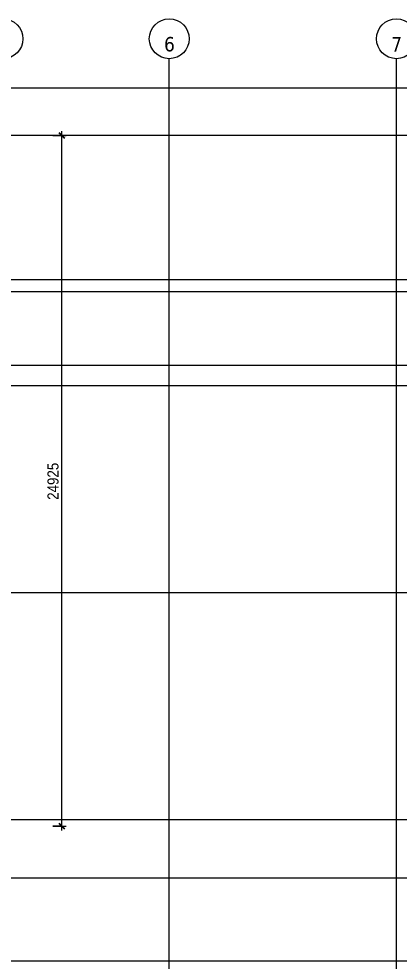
# Model space of a CAD drawing. Header units: millimetres. Extents: x 1591 to 239055, y -15958 to 83255.
# Drawn here: x 151403 to 165132, y 48437 to 82452 of the extents above; entities that cross this region are included whole.
import ezdxf

# ---------------------------------------------------------------- set-up
doc = ezdxf.new("R2010")
doc.units = ezdxf.units.MM
doc.linetypes.add('Dash Dot 3_16_', pattern=[7.9375, 4.7625, -1.5875, 0, -1.5875])
doc.linetypes.add('Grid Line', pattern=[22.225, 12.7, -3.175, 3.175, -3.175])
for name, color, linetype, lineweight in [('A-ANNO-DIMS', 211, 'Continuous', 9), ('A-ANNO-DIMS-160', 211, 'Continuous', 9), ('G-ANNO-SYMB-1', 111, 'Dash Dot 3_16_', 18), ('S-GRID-1', 1, 'Grid Line', 9), ('S-GRID-IDEN', 1, 'Continuous', 9)]:
    doc.layers.add(name, color=color, linetype=linetype, lineweight=lineweight)
doc.styles.add('Tahoma_B', font='tahomabd_0.ttf', dxfattribs={"height": 520})
doc.styles.add('UTM Avo', font='UTM Avo.ttf', dxfattribs={"width": 0.9, "height": 400})
doc.dimstyles.new('1_Dim_chi_tiet_2_5', dxfattribs={"dimscale": 304.8, "dimtxt": 399.720379, "dimasz": 0.629921, "dimexe": 0.524934, "dimexo": 0.0625, "dimgap": 0.052493, "dimtad": 1, "dimdec": 0, "dimrnd": 5, "dimzin": 0, "dimdsep": 46, "dimtxsty": 'UTM Avo', "dimblk1": 'OBLIQUE', "dimblk2": 'OBLIQUE', "dimsah": 1, "dimcen": 0.09, "dimdle": 0.524934, "dimazin": 0, "dimtfac": 1, "dimtdec": 4, "dimtix": 1, "dimtmove": 0, "dimatfit": 3, "dimfxl": 1.049869, "dimfxlon": 1, "dimtvp": 1, "dimtolj": 1, "dimtzin": 0, "dimarcsym": 2})

# ---------------------------------------------------------------- blocks, each defined once
blk = doc.blocks.new('Grid - M_Grid Head - Circle-353313-TKCS_MB TẦNG 6-8')
at = {"layer": 'S-GRID-IDEN'}
blk.add_circle((0, 0), 4.5, dxfattribs=at)
blk = doc.blocks.new('DIMBLOCK15-TKCS_MB TẦNG 6-8')
at = {"layer": 'A-ANNO-DIMS-160'}
for p, q in [((150832, 80280), (150832, 79800)), ((150832, 79960), (150832, 80280)), ((201832, 80280), (201832, 79800)), ((201832, 79960), (201832, 80280)), ((150672, 79960), (201992, 79960))]:
    blk.add_line(p, q, dxfattribs=at)
at = {"layer": 'A-ANNO-DIMS-160', "lineweight": 25}
for p, q in [((150832, 79960), (150736, 79864)), ((150832, 79960), (150928, 80056)), ((201832, 79960), (201736, 79864)), ((201832, 79960), (201928, 80056))]:
    blk.add_line(p, q, dxfattribs=at)
at = {"layer": 'A-ANNO-DIMS-160', "color": 0, "insert": (175648, 80480), "char_height": 400, "width": 1643.29, "attachment_point": 1, "line_spacing_factor": 1.110334, "style": 'UTM Avo'}
blk.add_mtext('51000', dxfattribs=at)
blk = doc.blocks.new('_Oblique')
at = {"color": 0, "linetype": 'ByBlock', "lineweight": -2}
blk.add_line((-0.5, -0.5), (0.5, 0.5), dxfattribs=at)
blk = doc.blocks.new('DIMBLOCK20-TKCS_MB TẦNG 6-8')
at = {"layer": 'A-ANNO-DIMS-160'}
for p, q in [((152635, 78237), (153115, 78237)), ((152955, 78237), (152635, 78237)), ((152955, 53152), (152955, 78397)), ((152635, 53312), (153115, 53312)), ((152955, 53312), (152635, 53312))]:
    blk.add_line(p, q, dxfattribs=at)
at = {"layer": 'A-ANNO-DIMS-160', "lineweight": 25}
for p, q in [((152955, 78237), (152859, 78333)), ((152955, 78237), (153051, 78141)), ((152955, 53312), (152859, 53408)), ((152955, 53312), (153051, 53216))]:
    blk.add_line(p, q, dxfattribs=at)
at = {"layer": 'A-ANNO-DIMS-160', "color": 0, "insert": (152435, 65090), "char_height": 400, "width": 1643.29, "attachment_point": 1, "rotation": 90, "line_spacing_factor": 1.110334, "style": 'UTM Avo'}
blk.add_mtext('24925', dxfattribs=at)

msp = doc.modelspace()

# ---------------------------------------------------------------- linework, layer by layer
at = {"layer": 'G-ANNO-SYMB-1'}
for p, q in [((124647.5, 72614.1), (229692.1, 72614.1)), ((124639, 69211.5), (229692.1, 69211.5))]:
    msp.add_line(p, q, dxfattribs=at)
at = {"layer": 'S-GRID-1'}
for p, q in [((223800.6, 78236.9), (130306.5, 78236.9)), ((156832.3, 19149.4), (156832.3, 77012.5)), ((165032.3, 19149.4), (165032.3, 77012.5)), ((223800.6, 73036.9), (130306.5, 73036.9)), ((223800.6, 69936.9), (130306.5, 69936.9)), ((223800.6, 61736.9), (130306.5, 61736.9)), ((223800.6, 53536.9), (130306.5, 53536.9)), ((223800.6, 51436.9), (130306.5, 51436.9)), ((223800.6, 48436.9), (130306.5, 48436.9))]:
    msp.add_line(p, q, dxfattribs=at)

# ---------------------------------------------------------------- block references
at = {"layer": 'S-GRID-IDEN', "xscale": 159.9999999999999, "yscale": 159.9999999999999, "zscale": 159.9999999999999}
for p in [(150832.3, 81732.5), (156832.3, 81732.5), (165032.3, 81732.5)]:
    msp.add_blockref('Grid - M_Grid Head - Circle-353313-TKCS_MB TẦNG 6-8', p, dxfattribs=at)

# ---------------------------------------------------------------- dimensions: what is measured, and where the dimension line sits
at = {"layer": 'A-ANNO-DIMS'}
dim = msp.add_linear_dim(base=(201832.3, 79960.4), p1=(150832.3, 80280.4), p2=(201832.3, 80280.4), dimstyle='1_Dim_chi_tiet_2_5', override={"dimpost": '<>', "dimfxl": 51000}, dxfattribs=at)
dim.commit()
dim.dimension.update_dxf_attribs({"geometry": 'DIMBLOCK15-TKCS_MB TẦNG 6-8', "text_midpoint": (176332.3, 80183.4)})
dim = msp.add_linear_dim(base=(152954.9, 78236.9), p1=(152634.9, 53311.9), p2=(152634.9, 78236.9), angle=90, dimstyle='1_Dim_chi_tiet_2_5', override={"dimpost": '<>', "dimfxl": 24925}, dxfattribs=at)
dim.commit()
dim.dimension.update_dxf_attribs({"geometry": 'DIMBLOCK20-TKCS_MB TẦNG 6-8', "text_midpoint": (152731.9, 65774.4)})

# ---------------------------------------------------------------- next in the draw order: texts
at = {"layer": 'S-GRID-IDEN', "char_height": 520, "width": 465.6, "attachment_point": 5, "line_spacing_factor": 0.996129, "style": 'Tahoma_B', "bg_fill": 3, "box_fill_scale": 1.25, "bg_fill_color": 256, "bg_fill_true_color": 13158600, "bg_fill_transparency": 0}
for s, insert in [('\\pt2031.9988,4063.9976,6096.0016,8128.0004,10159.9992,12191.998,14224.002,16256.0008,18287.9996,20319.9984,22352.0024,24384.0012,26416,28447.9988,30479.9976,32512.0016,34544.0004,36575.9992,38607.998,40640.002,42672.0008,44703.9996,46735.9984,48768.0024,50800.0012,52832,54863.9988,56895.9976,58928.0016,60960.0004,62991.9992,65023.998;6', (156839.8, 81532.7)), ('\\pt2031.9988,4063.9976,6096.0016,8128.0004,10159.9992,12191.998,14224.002,16256.0008,18287.9996,20319.9984,22352.0024,24384.0012,26416,28447.9988,30479.9976,32512.0016,34544.0004,36575.9992,38607.998,40640.002,42672.0008,44703.9996,46735.9984,48768.0024,50800.0012,52832,54863.9988,56895.9976,58928.0016,60960.0004,62991.9992,65023.998;7', (165039.8, 81532.7))]:
    msp.add_mtext(s, dxfattribs=dict(at, insert=insert))

# ---------------------------------------------------------------- next in the draw order: linework, layer by layer
at = {"layer": 'S-GRID-1'}
for p, q in [((156832.3, 77012.5), (156832.3, 81012.5)), ((165032.3, 77012.5), (165032.3, 81012.5))]:
    msp.add_line(p, q, dxfattribs=at)

doc.saveas('drawing.dxf')
